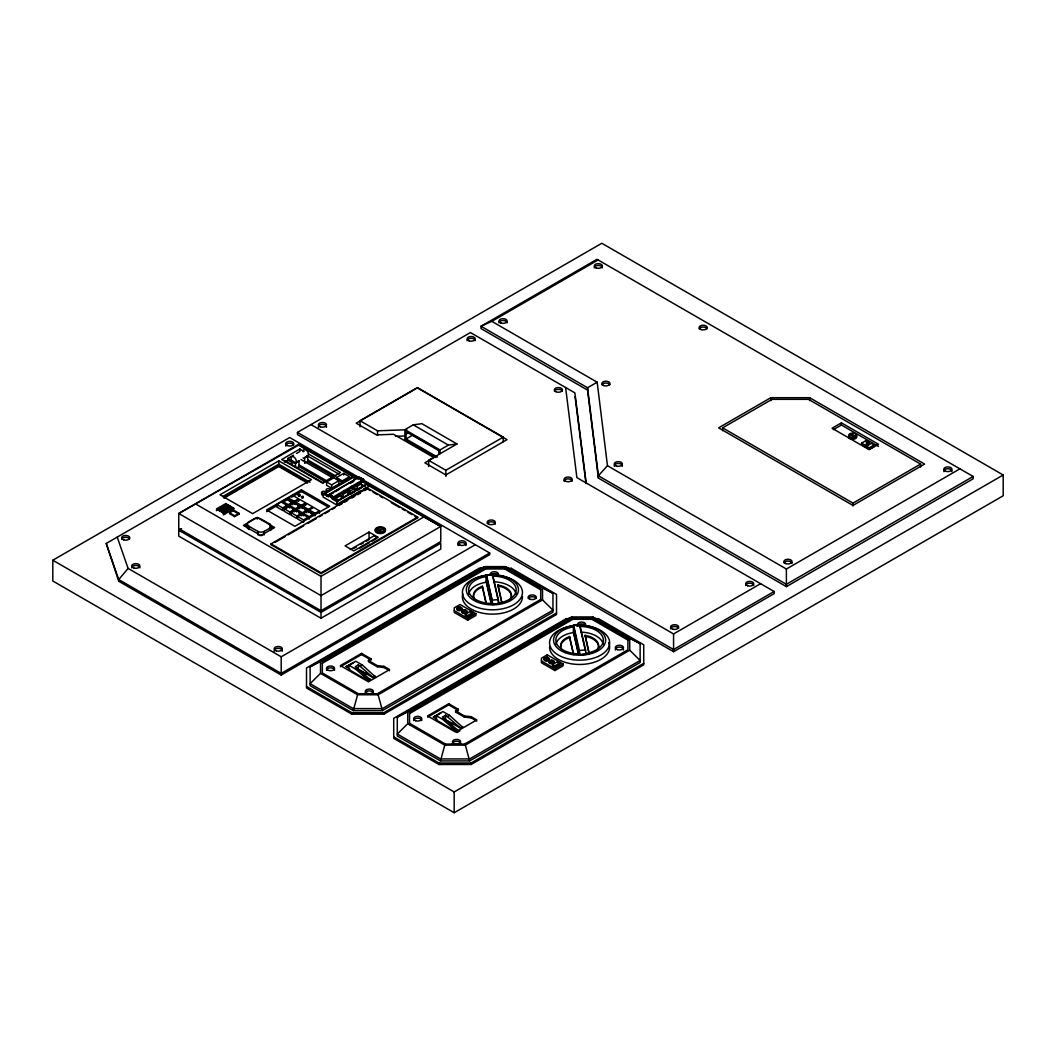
<?xml version="1.0" encoding="UTF-8"?>
<svg xmlns="http://www.w3.org/2000/svg" width="1056" height="1056" viewBox="0 0 1056 1056"><rect width="100%" height="100%" fill="white"/><g stroke="black" fill="none" stroke-linecap="round" stroke-linejoin="round"><path stroke-width="1.5" d="M329.987 495.924C334.514 495.356 327.294 496.584 332.02 496.782M361.865 479.371L360.65 479.794M505.468 566.61L542.52 587.994L542.52 599.861L378.127 694.769L357.588 694.769L353.258 710.596L382.444 710.596L552.948 612.15L552.948 593.314L505.468 566.61L484.915 566.61L480.599 568.392L310.108 666.824L310.108 685.674L353.258 710.596M592.654 616.942L629.719 638.339L629.719 650.206L465.326 745.114L444.774 745.114L440.458 760.927L469.643 760.927L640.134 662.495L640.134 643.658L592.654 616.942L572.114 616.942L567.798 618.737L397.294 717.169L397.294 736.019L440.458 760.927M117.229 537.095L128.093 568.405L118.747 579.572L118.747 581.262L281.2 675.048L489.694 554.677L489.694 553.001L289.687 437.527L106.22 543.457L118.747 581.262M973.144 476.467L786.39 584.298L598.382 475.754L587.545 387.75L481.021 326.251L491.806 321.354L597.168 382.193L607.464 465.722L598.382 475.754L598.382 478.091L786.39 586.634L973.144 478.804L973.144 476.467L596.983 259.301L481.021 326.251L481.021 328.588L587.545 390.086L598.382 478.091M484.915 566.61L320.522 661.518L320.522 673.372L310.108 683.681L353.258 708.602L382.444 708.602L552.948 610.157L542.52 599.861M572.114 616.942L407.722 711.85L407.722 723.716L397.294 734.026L440.458 758.934L469.643 758.934L640.134 660.502L629.719 650.206M331.954 496.927L330.7 497.257L330.7 496.412M486.05 575.045L492.571 574.332L498.34 599.623L498.775 603.979L492.624 604.454L492.413 603.517A23.747 13.715 0 0 1 468.864 591.598A23.747 13.715 0 0 1 486.262 576.563L486.05 575.045L492.571 574.332M492.624 575.995L498.274 600.653M573.25 625.376L579.77 624.664L585.539 649.955L585.961 654.324L579.823 654.786L579.599 653.862A23.747 13.715 0 0 1 556.05 641.929A23.747 13.715 0 0 1 573.461 626.894L573.25 625.376L579.77 624.664M579.81 626.34L585.473 650.984M52.8 560.234L601.814 243.263L1003.2 475.002L1003.2 495.766L454.186 812.737L52.8 580.998L52.8 560.234L454.186 791.974L1003.2 475.002M565.607 387.512L576.893 477.616L774.127 591.492L774.127 593.657L673.57 651.71L297.449 434.557L297.449 432.392L470.408 332.548L574.886 392.872L586.172 482.975M491.806 321.354L598.145 259.961M356.849 478.012L298.518 444.338L178.754 513.48L178.754 528.568L321.024 610.698L440.774 541.556L440.774 526.469L366.802 483.767M368.029 485.311L440.774 526.469L321.024 595.624L178.754 513.48L298.518 445.183L353.839 477.127M278.784 460.852L219.991 494.789L252.648 513.652L311.441 479.701L278.784 460.852L278.784 464.204L222.79 496.531M304.075 451.44L299.864 449.011L281.714 459.492L322.37 482.962L340.507 472.481L308.273 453.869M291.601 462.29L287.852 460.139L287.852 458.462L293.502 455.202M296.551 453.433L299.864 451.532L299.864 449.011M284.407 462.132L287.852 460.139M223.951 497.336L278.784 465.67L307.534 482.262M223.951 498.168L278.784 466.514L307.534 483.107M360.017 426.848L360.017 420.71L417.371 387.592L503.21 437.158L503.21 441.764M415.945 388.714L356.228 423.192L376.49 434.9L393.558 434.28L433.924 457.591L424.855 462.818L445.856 474.949L507.012 439.639L417.371 387.895M178.754 530.244L321.024 612.374L440.774 543.233L440.774 549.107L321.024 618.248L178.754 536.118L178.754 530.244L181.606 528.594M291.892 464.772L291.892 460.588L295.522 462.686L298.98 460.68M304.616 457.433L307.679 455.664L307.679 461.525L334.396 476.956M216.361 510.682L227.251 504.398L225.799 503.554L216.361 509.005L217.813 509.837M295.522 463.188L298.98 461.195L298.98 466.554L325.697 481.985M303.085 457.908A3.736 2.165 60 0 0 304.366 458.08L307.679 456.179M228.215 505.019L228.215 506.695L229.667 507.54L229.667 505.864L228.215 505.019L218.777 510.47L220.229 511.302M220.123 511.368L229.667 505.864M296.67 467.887L299.152 466.448M304.616 463.294L307.679 461.525M231.977 508.9L231.977 507.223L230.525 506.378L221.087 511.83L222.539 512.662M222.433 512.728L231.977 507.223M223.344 514.866L234.221 508.583L232.769 507.738L223.344 513.19L224.796 514.021M229.588 512.86L233.944 510.338L239.026 513.269L239.026 514.114L234.67 516.622L229.588 513.691L229.588 512.86L234.67 515.79L239.026 513.269M435.811 457.486L404.897 439.626L404.897 429.66L413.266 424.829L421.872 423.68L456.971 443.956L428.657 460.324L428.657 466.475M301.435 489.852L266.6 509.956L294.901 526.297L329.749 506.194L301.435 489.852L301.435 491.528L328.324 507.052M276.844 504.544L281.2 502.036L287.008 505.388L287.008 507.896L282.652 510.418L276.844 507.065L276.844 504.544L282.652 507.896L287.008 505.388M296.393 502.55L294.215 503.804L288.407 500.452L288.407 497.944L292.763 495.422L298.571 498.775L298.571 501.296M266.6 511.632L277.741 505.204M284.711 501.178L288.895 498.762M291.68 497.152L301.435 491.528M257.202 517.453L243.408 525.413L260.832 535.471L274.626 527.512L257.202 517.453L257.202 519.13M244.794 526.297L247.553 524.7M406.072 434.161L408.778 432.604M326.594 481.945L333.841 477.761L338.923 480.691L338.923 484.044L331.663 488.228L326.594 485.298L326.594 481.945L331.663 484.876L338.923 480.691M292.591 502.154L286.783 498.802L282.427 501.31L288.235 504.662L292.591 502.154L292.591 504.662M288.407 497.944L294.215 501.296L298.571 498.775M349.536 476.718L342.276 480.902L342.276 482.579L336.468 479.226L336.468 477.55L343.728 473.365L349.536 476.718L349.536 478.394M291.905 513.216L289.727 514.47L283.919 511.117L283.919 508.609L288.275 506.088L294.083 509.441L294.083 511.949M289.502 507.883L289.502 505.362L293.858 502.854L299.653 506.207L299.653 508.715M295.482 504.504L295.482 501.996L299.838 499.475L305.646 502.828L305.646 505.349M438.847 454.45L438.821 450.608L406.072 431.706L406.072 438.953L412.83 435.046M290.413 505.916L288.235 507.184L288.235 504.662M283.919 508.609L289.727 511.949L294.083 509.441M289.502 505.362L295.31 508.715L299.653 506.207M295.482 501.996L301.29 505.349L305.646 502.828M363.66 481.087L363.66 479.411L332.455 497.429L332.455 499.105L363.66 481.087L368.108 483.648L368.108 487.001L336.89 505.019L323.11 497.059L323.11 493.706L354.314 475.688L358.182 477.919M291.007 512.635L296.815 515.988L296.815 518.496L291.007 515.143L291.007 512.635L295.363 510.114L301.171 513.467L301.171 515.988M296.591 511.909L296.591 509.401L300.934 506.88L306.742 510.233L306.742 512.754M302.57 506.022L306.926 503.514L312.721 506.867L308.378 509.375L302.57 506.022L302.57 508.543M358.393 477.602L358.393 479.279L354.182 476.85L325.142 493.614L329.353 496.043L328.258 496.676L323.11 493.706M292.987 509.89L295.31 511.236L297.475 509.982M304.55 505.982L301.29 507.857L301.29 505.349M248.86 526.218L257.809 531.379A4.541 2.627 0 0 0 264.224 531.379L269.874 528.119A6.402 3.696 0 0 0 269.874 524.093L260.911 518.932A4.99 2.878 0 0 0 253.862 518.932L248.86 521.809A5.399 3.115 0 0 0 248.86 526.218L248.86 529.571M328.258 496.676L328.258 495L359.462 476.982L360.505 478.421A1.61 0.924 0 0 0 359.832 478.83M326.528 496.162L354.182 480.203L354.182 476.85M329.683 494.578L332.957 492.703L332.957 493.535M335.267 491.608L339.623 489.1M350.46 483.265L353.72 481.378M296.815 515.988L301.171 513.467M296.591 509.401L302.386 512.754L306.742 510.233M297.739 516.556L302.095 514.034L307.903 517.387L303.547 519.908L297.739 516.556L297.739 519.064L303.547 522.416L303.547 519.908M303.323 513.308L307.679 510.8L313.487 514.153L309.131 516.661L303.323 513.308L303.323 515.83M309.302 512.464L309.302 509.942L313.658 507.434L319.466 510.787L319.466 513.295M333.828 497.125L336.442 498.076L340.798 495.568L341.669 498.564L337.313 501.072L334.818 499.646M348.335 494.96L347.094 491.977L342.738 494.498L343.979 497.482L339.002 494.604M353.892 485.404L356.902 486.42L361.258 483.912L362.432 487.238M347.332 490.142L349.866 491.238L354.222 488.717L355.304 491.291M309.302 509.942L315.11 513.295L319.466 510.787M332.455 499.105L336.89 501.666L368.108 483.648M345.972 490.934L350.948 493.812L354.209 491.924M351.859 486.169L358.076 489.76L361.35 487.872M337.484 504.082L360.994 490.512M363.752 488.915L366.524 487.331M271.022 543.88L367.554 488.149L417.635 517.057L417.635 517.902L321.103 573.632L271.022 544.711L271.022 543.88L321.103 572.788L417.635 517.057M275.273 542.256L285.212 536.527M288.05 534.877L303.666 525.862M307.93 523.406L316.444 518.483M319.282 516.846L322.12 515.209M324.958 513.572L329.221 511.117M332.059 509.467L334.897 507.83M339.161 505.375L341.999 503.738M344.837 502.102L347.675 500.452M351.938 497.996L354.776 496.36M357.614 494.723L360.452 493.086M364.716 490.618L367.554 488.981L370.339 490.591M404.897 429.66L439.996 449.935L448.378 445.091L456.971 443.956M597.168 382.193L587.545 387.75L587.545 390.086M428.657 460.324L445.856 470.263L503.21 437.158M377.758 537.095L369.046 532.066L345.101 545.886L353.8 550.915L377.758 537.095L377.758 537.86L374.128 535.775L350.183 549.595M381.652 532.858L383.104 532.026L379.474 529.927L378.022 530.759L381.889 533.003M353.549 548.552L356.374 546.929M360.598 544.487L363.409 542.863M366.234 541.226L369.046 539.603L369.046 532.066M359.436 548.434L369.31 542.744M372.121 541.121L376.345 538.679M196.178 504.266L321.024 576.338L423.35 517.255M128.093 568.405L281.2 656.792L475.345 544.711M489.694 553.001L281.2 673.372L118.747 579.572L106.22 543.457M770.84 397.703L718.621 427.852L852.984 505.441L924.62 464.072L809.662 397.703L770.84 397.703L770.84 400.58M482.328 568.326L479.12 568.326L306.517 667.973L306.517 688.024L351.78 714.16L383.935 714.16L556.525 614.513L556.525 594.449L511.262 568.326L508.055 568.326M722.634 430.742L722.634 427.852L772.015 399.34L808.487 399.34L920.608 464.072L920.608 466.95M540.712 600.758L540.712 588.43L504.715 567.653L485.668 567.653L322.331 661.94L322.331 672.949L358.327 693.726L377.375 693.726L540.712 599.425M322.331 663.274L485.668 568.973L504.715 568.973L540.712 589.763M340.388 666.772L361.548 654.562L371.144 660.106L371.144 658.931L361.548 653.387L340.388 665.61L368.452 681.806L389.598 669.596L383.975 666.349L377.19 665.584L368.412 660.515L368.412 661.676L377.19 666.745L383.975 667.511L389.598 670.758M346.223 666.877L353.549 662.627L346.223 666.877L348.625 668.263M358.367 664.844L355.212 666.679L370.458 679.8L368.557 680.896L348.85 669.517L348.85 665.201L355.753 661.214L362.314 664.99L375.461 676.909L373.626 677.978L358.367 669.174L358.367 664.844L373.626 677.978M348.85 669.517L349.826 668.95M368.412 660.515L371.144 658.931M348.85 665.201L355.397 668.976L357.298 667.88M360.466 666.059L362.314 664.99M465.287 614.236L470.606 611.16L472.916 612.493L472.916 613.655L467.584 616.717L465.287 615.397L465.287 614.236L467.584 615.556L472.916 612.493M363.409 675.404L365.996 673.9A1.835 1.056 -60 0 0 365.178 672.989A1.835 1.056 -60 0 0 363.779 674.15M454.252 610.606L467.702 618.38L475.9 613.642L475.9 615.463L467.702 620.202L454.252 612.44L454.252 607.873L460.073 604.507L475.9 613.642M368.557 680.896L370.458 679.087M373.626 677.252L375.461 676.196M841.421 422.849L832.062 428.248L869.18 449.684L878.539 444.286L841.421 422.849L841.421 425.014L878.539 446.45M833.395 429.647L841.421 425.014M849.763 434.702L851.347 433.778L855.228 436.022L853.644 436.946L849.763 434.702L849.763 435.864M306.517 686.532L351.78 712.655L383.935 712.655L556.525 613.008M861.59 443.124L866.052 440.55L869.22 442.385L869.22 443.876L864.758 446.45L861.59 444.629L861.59 443.124L864.758 444.959L869.22 442.385M569.527 618.658L566.306 618.658L393.716 718.304L393.716 738.368L438.979 764.491L471.121 764.491L643.724 664.844L643.724 644.794L598.462 618.658L595.241 618.658M866.527 446.2L871.411 443.375L874.157 444.946L874.157 446.45L869.26 449.275L866.527 447.691L866.527 446.2L869.26 447.77L874.157 444.946M409.53 723.281L445.526 744.071L464.574 744.071L627.911 649.77L627.911 638.774L591.914 617.984L572.867 617.984L409.53 712.285L409.53 724.614M409.53 713.618L572.867 619.318L591.914 619.318L627.911 640.094M455.611 712.021L458.33 710.437L458.33 709.276L448.734 703.732L427.588 715.942L455.638 732.138L476.797 719.928L471.174 716.694L464.376 715.915L455.611 710.86L455.611 712.021L464.376 717.09L471.174 717.856L476.797 721.09M427.588 717.103L448.734 704.893L458.33 710.437M433.422 717.222L440.735 712.972L433.422 717.222L437.012 719.294L436.036 719.862L436.036 715.532L442.952 711.546L449.5 715.334L462.66 727.254L460.812 728.31L445.276 719.677A1.835 1.056 -60 0 0 443.969 718.938M547.272 654.839L541.438 658.205L541.438 662.772L554.902 670.547L563.099 665.808L563.099 663.986L547.272 654.839L547.272 656.674M460.812 728.31L445.566 715.189L442.398 717.024L457.657 730.145L455.756 731.24L436.036 719.862M455.611 710.86L458.33 709.276M436.036 715.532L442.596 719.321L444.497 718.225M447.652 716.404L449.5 715.334M552.486 664.567L557.806 661.505L560.102 662.825L560.102 663.986L554.783 667.062L552.486 665.729L552.486 664.567L554.783 665.9L560.102 662.825M541.438 660.95L554.902 668.712L563.099 663.986M455.756 731.24L457.657 729.419M460.812 727.597L462.66 726.528M722.634 427.852L852.984 503.118L920.608 464.072M457.05 732.494L459.875 730.871M310.966 424.591L673.57 633.943L760.61 583.691M607.464 465.722L786.39 569.026L959.93 468.838M393.716 736.864L438.979 763L471.121 763L643.724 663.353M774.127 591.492L673.57 649.546L297.449 432.392M298.98 461.195L298.716 461.327A3.736 2.165 60 0 1 298.122 461.366M310.108 666.824L320.522 661.518M397.294 717.169L407.722 711.85M361.469 478.936C361.574 476.507 359.436 480.493 361.442 478.13M486.182 602.857L482.381 586.212L479.002 587.717A18.968 10.943 0 0 0 475.992 600.93M482.381 586.212L482.381 587.215L479.002 588.707A18.968 10.943 0 0 0 474.091 599.28M573.725 654.707L569.58 636.557L566.201 638.048A18.968 10.943 0 0 0 563.178 651.262M569.58 636.557L569.58 637.547L566.201 639.052A18.968 10.943 0 0 0 560.644 646.787M346.223 666.402L348.361 665.623M433.422 716.747L435.56 715.968L437.012 716.8M486.433 574.794L492.202 600.085L498.34 599.623M492.624 604.454L498.775 603.398M576.312 625.733L579.388 625.495L579.599 626.432A23.747 13.715 0 0 1 603.148 638.352A23.747 13.715 0 0 1 585.75 653.387L585.961 654.324M573.619 625.139L579.388 650.43L585.539 649.955M579.823 654.786L585.961 653.743M360.017 420.71L377.533 430.808L406.784 429.752M395.406 436.313L405.148 435.956M480.599 568.392L483.846 568.392M501.719 602.699L497.904 584.998L501.917 585.948A19.008 10.969 0 0 1 508.873 600.943M497.904 585.988L501.917 586.951A19.008 10.969 0 0 1 510.761 599.293M588.905 653.03L585.103 635.329L589.103 636.293A19.008 10.969 0 0 1 596.059 651.275M585.103 636.332L589.103 637.296A19.008 10.969 0 0 1 597.96 649.625M358.248 482.896L361.258 483.912M338.184 494.604L340.798 495.568M344.111 490.829L347.094 491.977M350.407 487.08L354.222 488.717M542.52 587.994L552.948 593.314M629.719 638.339L640.134 643.658M867.108 442.662L869.22 443.876M855.228 437.197L851.347 434.953L851.347 433.778M413.266 424.829L448.378 445.091M414.256 435.864L431.35 445.738M434.201 447.388L438.478 449.856M439.996 453.75L439.996 449.935M406.072 438.953L437.422 457.05M360.505 477.589A1.61 0.924 0 0 0 360.149 479.054A1.61 0.924 0 0 0 362.683 478.843L363.66 479.411M359.66 483.371L365.152 486.539M373.111 492.202L377.296 494.604M380.068 496.214L382.853 497.812M391.208 502.643L399.551 507.461M402.336 509.058L405.108 510.668M407.893 512.279L412.064 514.681M414.85 516.292L417.635 517.902M306.874 455.572L339.108 474.184M307.679 459.848L335.795 476.098M336.468 477.55L342.276 480.902M300.986 459.532L332.732 477.853M287.852 458.462L291.601 460.627M298.98 464.878L327.096 481.114M284.407 460.456L323.638 483.107M278.784 464.204L310.028 482.236M328.258 495L329.366 495.647A1.61 0.924 0 0 1 331.914 495.436A1.61 0.924 0 0 1 331.544 496.901L331.544 497.746L329.366 495.647M331.544 496.901L332.455 497.429M297.805 505.85L300.128 507.197M304.894 509.876L308.378 511.896L308.378 509.375M310.464 513.124L315.11 515.816L315.11 513.295M298.901 513.256L301.224 514.589M270.6 526.865L273.28 528.409M239.026 514.114L233.944 511.183L233.944 510.338M358.076 669.332L365.996 673.9M446.596 720.443L453.182 724.244A1.835 1.056 -60 0 0 452.219 723.36A1.835 1.056 -60 0 0 450.767 724.918M320.522 673.372L357.588 694.769M407.722 723.716L444.774 745.114M442.596 719.321L455.756 730.514M355.397 668.976L368.557 680.183M349.866 491.238L350.948 493.812M356.902 486.42L358.076 489.76M465.326 745.114L469.643 760.927M378.127 694.769L382.444 710.596M336.442 498.076L337.313 501.072M585.103 635.329L589.248 653.558M578.675 654.113L573.672 632.148L573.698 626.789L579.388 654.667M573.461 626.894L573.461 632.544L578.516 654.746M569.58 637.547L573.368 654.192M497.904 584.998L502.062 603.214M498.775 603.979L498.564 603.055A23.747 13.715 0 0 0 515.962 588.02A23.747 13.715 0 0 0 492.413 576.088M492.136 601.115L486.499 576.444L486.473 581.816L491.489 603.768M486.262 576.563L486.262 582.212L490.961 602.818M482.381 587.215L486.182 603.847M575.084 396.647L585.974 483.529M579.388 650.43L579.823 654.205M492.202 600.085L492.624 603.86M869.26 447.77L869.26 449.275M866.052 440.55L866.052 442.042M864.758 444.959L864.758 446.45M853.644 436.946L853.644 438.108M852.984 503.118L852.984 505.996M809.662 397.703L809.662 400.58M786.39 569.026L786.39 586.634M673.57 633.943L673.57 651.71M598.462 618.658L598.462 620.162M591.914 617.984L591.914 619.318M572.867 617.984L572.867 619.318M566.306 618.658L566.306 620.162M557.806 661.505L557.806 662.666M554.783 665.9L554.783 667.062M554.902 668.712L554.902 670.547M511.262 568.326L511.262 569.818M504.715 567.653L504.715 568.973M498.353 601.273L498.353 603.86M485.668 567.653L485.668 568.973M479.12 568.326L479.12 569.818M471.174 716.694L471.174 717.856M471.121 763L471.121 764.491M470.606 611.16L470.606 612.322M467.702 618.38L467.702 620.202M467.584 615.556L467.584 616.717M464.574 744.071L464.574 745.391M464.376 715.915L464.376 717.09M454.186 791.974L454.186 812.737M448.734 703.732L448.734 704.893M445.856 470.263L445.856 476.414M445.566 715.189L445.566 719.506M445.526 744.071L445.526 745.391M438.979 763L438.979 764.491M383.975 666.349L383.975 667.511M383.935 712.655L383.935 714.16M379.474 529.927L379.474 531.604M377.533 430.808L377.533 435.428M377.19 665.584L377.19 666.745M367.554 488.149L367.554 488.981M362.683 478.843L362.683 479.688A1.61 0.924 0 0 1 362.38 479.912M362.591 480.031L362.591 481.708L366.524 483.978L337.484 500.729L333.551 498.472L333.551 496.795M361.746 478.302L361.746 479.147M361.548 653.387L361.548 654.562M351.78 712.655L351.78 714.16M343.728 473.365L343.728 475.042M336.89 501.666L336.89 505.019M331.663 484.876L331.663 488.228M328.601 495.211L328.601 496.056M321.103 572.788L321.103 573.632M321.024 576.338L321.024 610.698M321.024 612.374L321.024 618.248M309.131 516.661L309.131 519.182M304.616 457.948L304.616 461.617M302.386 512.754L302.386 515.262M298.518 444.338L298.518 445.183M295.522 462.686L295.522 466.871M295.31 508.715L295.31 511.236M294.215 501.296L294.215 503.804M289.727 511.949L289.727 514.47M282.652 507.896L282.652 510.418M281.2 656.792L281.2 675.048M278.784 465.67L278.784 466.514M269.874 524.093L269.874 526.337M269.874 528.119L269.874 530.35M264.224 531.379L264.224 534.732A4.541 2.627 0 0 1 263.776 534.956M257.809 531.379L257.809 534.732A4.541 2.627 0 0 0 258.245 534.956M234.67 515.79L234.67 516.622M232.769 507.738L232.769 509.414M230.525 506.378L230.525 508.055M225.799 503.554L225.799 505.23M670.573 628.888A4.066 2.35 0 0 1 674.111 626.551A4.066 2.35 0 0 1 678.572 628.28M121.783 539.022A4.066 2.35 0 0 1 125.704 537.28A4.066 2.35 0 0 1 129.637 539.022M460.812 607.82A2.64 1.531 0 0 1 461.657 610.025A2.64 1.531 0 0 1 457.789 610.315A2.64 1.531 0 0 1 457.618 608.071M458.806 607.675A2.64 1.531 0 0 1 460.165 607.675M462.449 610.764A2.64 1.531 0 0 1 466.805 611.318A2.64 1.531 0 0 1 464.099 613.364A2.64 1.531 0 0 1 462.04 611.081M452.602 744.19A4.066 2.35 0 0 1 456.535 741.233A4.066 2.35 0 0 1 460.469 744.19M318.516 427.284A4.066 2.35 0 0 1 322.45 424.327A4.066 2.35 0 0 1 326.37 427.284M487.318 523.552A4.066 2.35 0 0 1 491.779 521.836A4.066 2.35 0 0 1 495.317 524.159M413.622 720.548A4.066 2.35 0 0 1 417.701 718.199A4.066 2.35 0 0 1 421.766 720.548M615.463 650.034A4.066 2.35 0 0 1 619.397 647.077A4.066 2.35 0 0 1 623.33 650.034M578.015 625.601A4.066 2.35 0 0 1 581.539 622.076A4.066 2.35 0 0 1 585.064 625.601M577.606 625.654A4.066 2.35 0 0 1 581.539 623.911A4.066 2.35 0 0 1 585.473 625.654M326.436 670.204A4.066 2.35 0 0 1 330.502 667.854A4.066 2.35 0 0 1 334.567 670.204M365.27 693.238A4.066 2.35 0 0 1 368.808 690.914A4.066 2.35 0 0 1 373.27 692.63M528.277 598.475A4.066 2.35 0 0 1 532.211 596.732A4.066 2.35 0 0 1 536.144 598.475M490.816 575.269A4.066 2.35 0 0 1 492.307 572.048A4.066 2.35 0 0 1 497.864 572.92A4.066 2.35 0 0 1 496.373 576.127M490.816 574.741A4.066 2.35 0 0 1 495.396 573.646A4.066 2.35 0 0 1 498.419 575.916M493.97 575.15A30.03 17.345 0 0 1 519.182 600.336A30.03 17.345 0 0 1 469.075 603.372A30.03 17.345 0 0 1 484.638 575.718M488.624 574.926A26.044 15.035 0 0 1 516.978 594.805A26.044 15.035 0 0 1 473.312 600.032A26.044 15.035 0 0 1 485.641 575.282M468.745 594.264A23.747 13.715 0 0 1 486.262 582.212M493.957 581.764A23.747 13.715 0 0 1 516.08 594.264M745.628 585.552A4.066 2.35 0 0 1 749.694 583.202A4.066 2.35 0 0 1 753.76 585.552M554.44 391.116A4.066 2.35 0 0 1 558.373 389.374A4.066 2.35 0 0 1 562.307 391.116M285.82 446.12A4.066 2.35 0 0 1 288.697 443.243A4.066 2.35 0 0 1 293.674 444.906M564.036 481.219A4.066 2.35 0 0 1 568.102 478.87A4.066 2.35 0 0 1 572.18 481.219M614.368 466.396A4.066 2.35 0 0 1 618.301 463.439A4.066 2.35 0 0 1 622.235 466.396M943.945 471.689A4.066 2.35 0 0 1 947.879 468.732A4.066 2.35 0 0 1 951.812 471.689M784.027 562.808A4.066 2.35 0 0 1 788.489 561.092A4.066 2.35 0 0 1 792.026 563.416M601.986 384.767A4.066 2.35 0 0 1 605.92 383.024A4.066 2.35 0 0 1 609.84 384.767M699.204 328.786A4.066 2.35 0 0 1 703.138 327.043A4.066 2.35 0 0 1 707.071 328.786M608.612 642.629A30.03 17.345 0 0 1 583.519 664.316A30.03 17.345 0 0 1 549.569 647.13M587.374 626.05A30.03 17.345 0 0 1 604.204 652.753A30.03 17.345 0 0 1 554.994 652.753A30.03 17.345 0 0 1 571.824 626.05M576.47 625.561A30.03 17.345 0 0 1 582.74 625.561M555.944 644.609A23.747 13.715 0 0 1 573.461 632.544M581.156 632.108A23.747 13.715 0 0 1 603.266 644.609M458.08 545.556A4.066 2.35 0 0 1 462 542.599A4.066 2.35 0 0 1 465.934 545.556M552.842 660.871A2.64 1.531 0 0 1 553.384 663.274A2.64 1.531 0 0 1 549.226 662.957A2.64 1.531 0 0 1 550.836 660.713M544.804 658.403A2.64 1.531 0 0 1 549.16 658.97A2.64 1.531 0 0 1 546.44 661.003A2.64 1.531 0 0 1 544.381 658.72M522.443 596.785A30.03 17.345 0 0 1 489.786 614.064A30.03 17.345 0 0 1 462.832 593.762M467.069 340.666A4.066 2.35 0 0 1 471.148 338.316A4.066 2.35 0 0 1 475.213 340.666M131.749 567.798A4.066 2.35 0 0 1 135.815 565.448A4.066 2.35 0 0 1 139.88 567.798M274.322 651.262A4.066 2.35 0 0 1 278.256 648.305A4.066 2.35 0 0 1 282.19 651.262M356.44 668.844A1.835 1.056 -60 0 1 358.037 668.963M498.96 322.832A4.066 2.35 0 0 1 503.039 320.483A4.066 2.35 0 0 1 507.104 322.832M594.238 267.828A4.066 2.35 0 0 1 598.316 265.478A4.066 2.35 0 0 1 602.382 267.828M376.372 530.851A4.105 2.376 0 0 1 380.873 529.109A4.105 2.376 0 0 1 384.437 531.472M323.585 495.33A2.059 1.188 0 0 1 321.816 493.561M384.78 529.148A5.135 2.957 0 0 1 382.892 533.188A5.135 2.957 0 0 1 375.883 532.105A5.135 2.957 0 0 1 377.771 528.066M382.892 528.066A5.135 2.957 0 0 1 383.962 528.528M247.698 528.554A5.399 3.115 0 0 1 247.328 527.776M247.289 527.366A5.399 3.115 0 0 1 247.698 526.165M270.877 529.109A6.402 3.696 0 0 1 270.64 530.508M262.192 535.405A4.541 2.627 0 0 1 259.274 535.3M306.821 456.337A3.736 2.165 60 0 0 307.415 456.311L307.916 456.047A3.736 2.165 60 0 0 306.61 450.437A3.736 2.165 60 0 0 303.23 451.757M332.218 497.336A1.61 0.924 0 0 1 331.544 497.746M329.366 496.492A1.61 0.924 0 0 1 331.043 496.016A1.61 0.924 0 0 1 332.35 496.782M329.195 490.855A2.059 1.188 0 0 1 326.146 490.037A2.059 1.188 0 0 1 328.522 488.664A2.059 1.188 0 0 1 329.947 490.42M326.713 492.347A2.059 1.188 0 0 1 326.713 490.67M855.584 435.257A4.066 2.35 0 0 1 855.584 438.583A4.066 2.35 0 0 1 849.829 438.583A4.066 2.35 0 0 1 849.829 435.257M298.346 494.789C299.838 497.191 301.211 493.033 298.346 494.789M298.346 495.634C299.838 498.036 301.211 493.865 298.346 495.634M301.541 496.637C303.046 499.039 304.405 494.868 301.541 496.637M301.541 497.482C303.046 499.871 304.405 495.713 301.541 497.482M463.096 610.5C464.957 613.47 466.646 608.309 463.096 610.5M550.295 660.832C552.143 663.802 553.846 658.654 550.295 660.832M295.772 463.056L295.271 463.32A3.736 2.165 60 0 1 292.05 461.38L291.575 460.522A3.736 2.165 60 0 1 291.971 456.654A3.736 2.165 60 0 1 295.535 458.819A3.736 2.165 60 0 1 295.772 463.056M747.661 585.763A4.066 2.35 0 0 0 753.76 583.73A4.066 2.35 0 0 0 747.661 581.698A4.066 2.35 0 0 0 747.661 585.763M123.671 539.84A4.066 2.35 0 0 0 129.782 537.808A4.066 2.35 0 0 0 123.671 535.762A4.066 2.35 0 0 0 123.671 539.84M276.223 650.866A4.066 2.35 0 0 0 282.322 648.82A4.066 2.35 0 0 0 276.223 646.787A4.066 2.35 0 0 0 276.223 650.866M672.606 629.099A4.066 2.35 0 0 0 678.704 627.053A4.066 2.35 0 0 0 672.606 625.02A4.066 2.35 0 0 0 672.606 629.099M133.782 568.009A4.066 2.35 0 0 0 139.88 565.963A4.066 2.35 0 0 0 133.782 563.93A4.066 2.35 0 0 0 133.782 568.009M459.967 545.16A4.066 2.35 0 0 0 466.079 543.114A4.066 2.35 0 0 0 459.967 541.081A4.066 2.35 0 0 0 459.967 545.16M458.159 609.972A2.64 1.531 0 0 0 462.132 608.652A2.64 1.531 0 0 0 458.159 607.332A2.64 1.531 0 0 0 458.159 609.972M286.876 445.355A4.066 2.35 0 0 0 293.674 444.299A4.066 2.35 0 0 0 288.697 441.421A4.066 2.35 0 0 0 286.876 445.355M458.489 608.56A1.412 0.818 0 0 0 460.852 608.19A1.412 0.818 0 0 0 459.122 607.2A1.412 0.818 0 0 0 458.489 608.56M463.003 612.665A2.64 1.531 0 0 0 466.963 611.345A2.64 1.531 0 0 0 463.003 610.025A2.64 1.531 0 0 0 463.003 612.665M453.658 743.411A4.066 2.35 0 0 0 460.469 742.355A4.066 2.35 0 0 0 455.479 739.477A4.066 2.35 0 0 0 453.658 743.411M320.404 426.875A4.066 2.35 0 0 0 326.515 424.842A4.066 2.35 0 0 0 320.404 422.809A4.066 2.35 0 0 0 320.404 426.875M550.189 663.01A2.64 1.531 0 0 0 554.162 661.69A2.64 1.531 0 0 0 550.189 660.37A2.64 1.531 0 0 0 550.189 663.01M489.205 524.37A4.066 2.35 0 0 0 495.317 522.337A4.066 2.35 0 0 0 489.205 520.304A4.066 2.35 0 0 0 489.205 524.37M415.668 720.76A4.066 2.35 0 0 0 421.766 718.727A4.066 2.35 0 0 0 415.668 716.681A4.066 2.35 0 0 0 415.668 720.76M617.364 649.638A4.066 2.35 0 0 0 623.476 647.592A4.066 2.35 0 0 0 617.364 645.559A4.066 2.35 0 0 0 617.364 649.638M327.624 670.045A4.066 2.35 0 0 0 334.435 668.989A4.066 2.35 0 0 0 329.446 666.112A4.066 2.35 0 0 0 327.624 670.045M366.458 693.079A4.066 2.35 0 0 0 373.27 692.023A4.066 2.35 0 0 0 368.28 689.146A4.066 2.35 0 0 0 366.458 693.079M530.178 599.293A4.066 2.35 0 0 0 536.276 597.26A4.066 2.35 0 0 0 530.178 595.228A4.066 2.35 0 0 0 530.178 599.293M555.496 391.552A4.066 2.35 0 0 0 562.307 390.509A4.066 2.35 0 0 0 557.317 387.631A4.066 2.35 0 0 0 555.496 391.552M469.115 340.877A4.066 2.35 0 0 0 475.213 338.844A4.066 2.35 0 0 0 469.115 336.811A4.066 2.35 0 0 0 469.115 340.877M565.224 481.061A4.066 2.35 0 0 0 572.035 480.005A4.066 2.35 0 0 0 567.046 477.127A4.066 2.35 0 0 0 565.224 481.061M616.268 466A4.066 2.35 0 0 0 622.367 463.967A4.066 2.35 0 0 0 616.268 461.934A4.066 2.35 0 0 0 616.268 466M945.001 470.91A4.066 2.35 0 0 0 951.812 469.854A4.066 2.35 0 0 0 946.823 466.976A4.066 2.35 0 0 0 945.001 470.91M785.915 563.627A4.066 2.35 0 0 0 792.026 561.594A4.066 2.35 0 0 0 785.915 559.561A4.066 2.35 0 0 0 785.915 563.627M603.874 385.572A4.066 2.35 0 0 0 609.985 383.539A4.066 2.35 0 0 0 603.874 381.506A4.066 2.35 0 0 0 603.874 385.572M701.105 329.604A4.066 2.35 0 0 0 707.203 327.571A4.066 2.35 0 0 0 701.105 325.538A4.066 2.35 0 0 0 701.105 329.604M565.171 652.661A26.044 15.035 0 0 0 605.603 641.111A26.044 15.035 0 0 0 568.049 626.67A26.044 15.035 0 0 0 565.171 652.661M500.993 323.044A4.066 2.35 0 0 0 507.104 321.011A4.066 2.35 0 0 0 500.993 318.978A4.066 2.35 0 0 0 500.993 323.044M596.27 268.026A4.066 2.35 0 0 0 602.382 265.993A4.066 2.35 0 0 0 596.27 263.96A4.066 2.35 0 0 0 596.27 268.026M545.358 660.317A2.64 1.531 0 0 0 549.318 658.984A2.64 1.531 0 0 0 545.358 657.664A2.64 1.531 0 0 0 545.358 660.317M545.675 658.904A1.412 0.818 0 0 0 548.038 658.535A1.412 0.818 0 0 0 546.308 657.532A1.412 0.818 0 0 0 545.675 658.904M377.428 531.472A4.105 2.376 0 0 0 384.292 530.402A4.105 2.376 0 0 0 379.262 527.498A4.105 2.376 0 0 0 377.428 531.472M322.133 493.31A2.059 1.188 0 0 0 325.578 492.782A2.059 1.188 0 0 0 323.057 491.33A2.059 1.188 0 0 0 322.133 493.31M376.702 531.881A5.135 2.957 0 0 0 385.295 530.561A5.135 2.957 0 0 0 378.998 526.931A5.135 2.957 0 0 0 376.702 531.881M850.661 437.461A4.066 2.35 0 0 0 856.772 435.428A4.066 2.35 0 0 0 850.661 433.396A4.066 2.35 0 0 0 850.661 437.461"/></g></svg>
